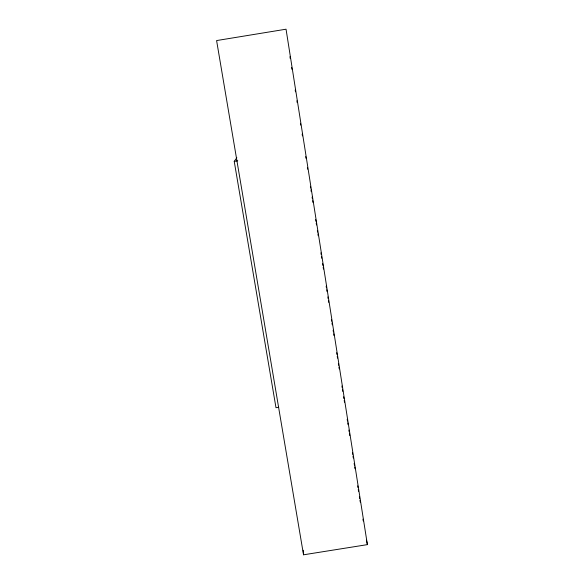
<?xml version="1.0" encoding="UTF-8"?>
<svg xmlns="http://www.w3.org/2000/svg" width="584" height="584" viewBox="0 0 584 584"><rect width="100%" height="100%" fill="white"/><g stroke="black" fill="none" stroke-linecap="round" stroke-linejoin="round"><path stroke-width="0.88" d="M278.692 407.282L275.991 407.72L234.235 161.388L236.827 157.709M234.235 161.388L237.776 160.812M303.534 554.8L367.402 544.631L286.043 29.2L216.598 40.566L303.534 554.8L303.227 550.252M366.445 540.185L367.402 544.631M289.941 56.721L290.226 58.517M291.642 67.518L291.927 69.314M295.197 90.009L295.482 91.805M296.898 100.806L297.183 102.602M300.453 123.297L300.738 125.093M302.154 134.094L302.439 135.889M305.709 156.585L305.994 158.381M307.41 167.382L307.695 169.178M310.396 186.274L310.681 188.07M310.965 189.873L311.25 191.669M312.104 197.071L312.389 198.867M312.666 200.67L312.951 202.466M315.652 219.562L315.937 221.358M316.221 223.161L316.506 224.957M317.36 230.359L317.645 232.155M317.93 233.958L318.207 235.753M320.908 252.85L321.193 254.646M321.477 256.449L321.762 258.245M322.616 263.647L322.901 265.443M323.186 267.246L323.47 269.041M326.164 286.138L326.449 287.934M326.733 289.737L327.018 291.533M327.872 296.935L328.157 298.731M328.442 300.534L328.726 302.329M331.42 319.426L331.705 321.222M331.989 323.025L332.274 324.821M333.128 330.223L333.413 332.019M333.698 333.822L333.982 335.618M336.676 352.714L336.961 354.51M337.245 356.313L337.53 358.109M338.384 363.511L338.669 365.307M338.954 367.11L339.238 368.906M341.932 386.002L342.217 387.798M342.501 389.601L342.786 391.397M343.64 396.799L343.925 398.595M344.21 400.398L344.494 402.194M347.195 419.29L347.473 421.086M347.757 422.889L348.042 424.685M348.896 430.087L349.181 431.883M349.466 433.686L349.75 435.481M352.451 452.578L352.729 454.374M353.013 456.177L353.298 457.973M354.152 463.375L354.437 465.171M354.722 466.974L355.006 468.769M357.707 485.866L357.992 487.662M358.269 489.465L358.554 491.261M359.408 496.663L359.693 498.459M359.978 500.262L360.262 502.058M362.963 519.154L363.248 520.95"/></g></svg>
